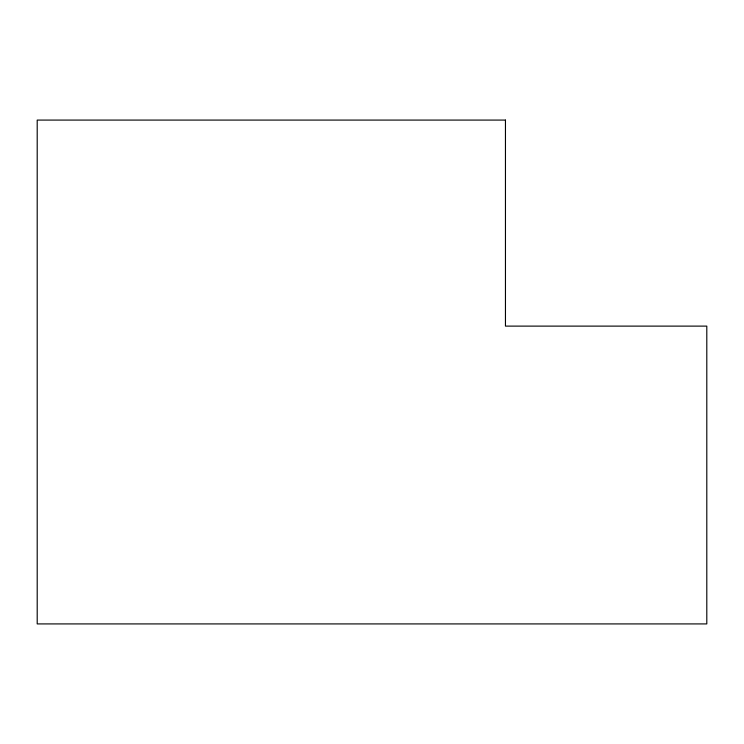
<?xml version="1.0" encoding="UTF-8"?>
<svg xmlns="http://www.w3.org/2000/svg" width="744" height="744" viewBox="0 0 744 744"><rect width="100%" height="100%" fill="white"/><g stroke="black" fill="none" stroke-linecap="round" stroke-linejoin="round"><path stroke-width="1.12" d="M505.455 120.082L37.2 120.082L37.2 623.918L706.8 623.918L706.8 326.114L505.455 326.114L505.455 120.082"/></g></svg>
